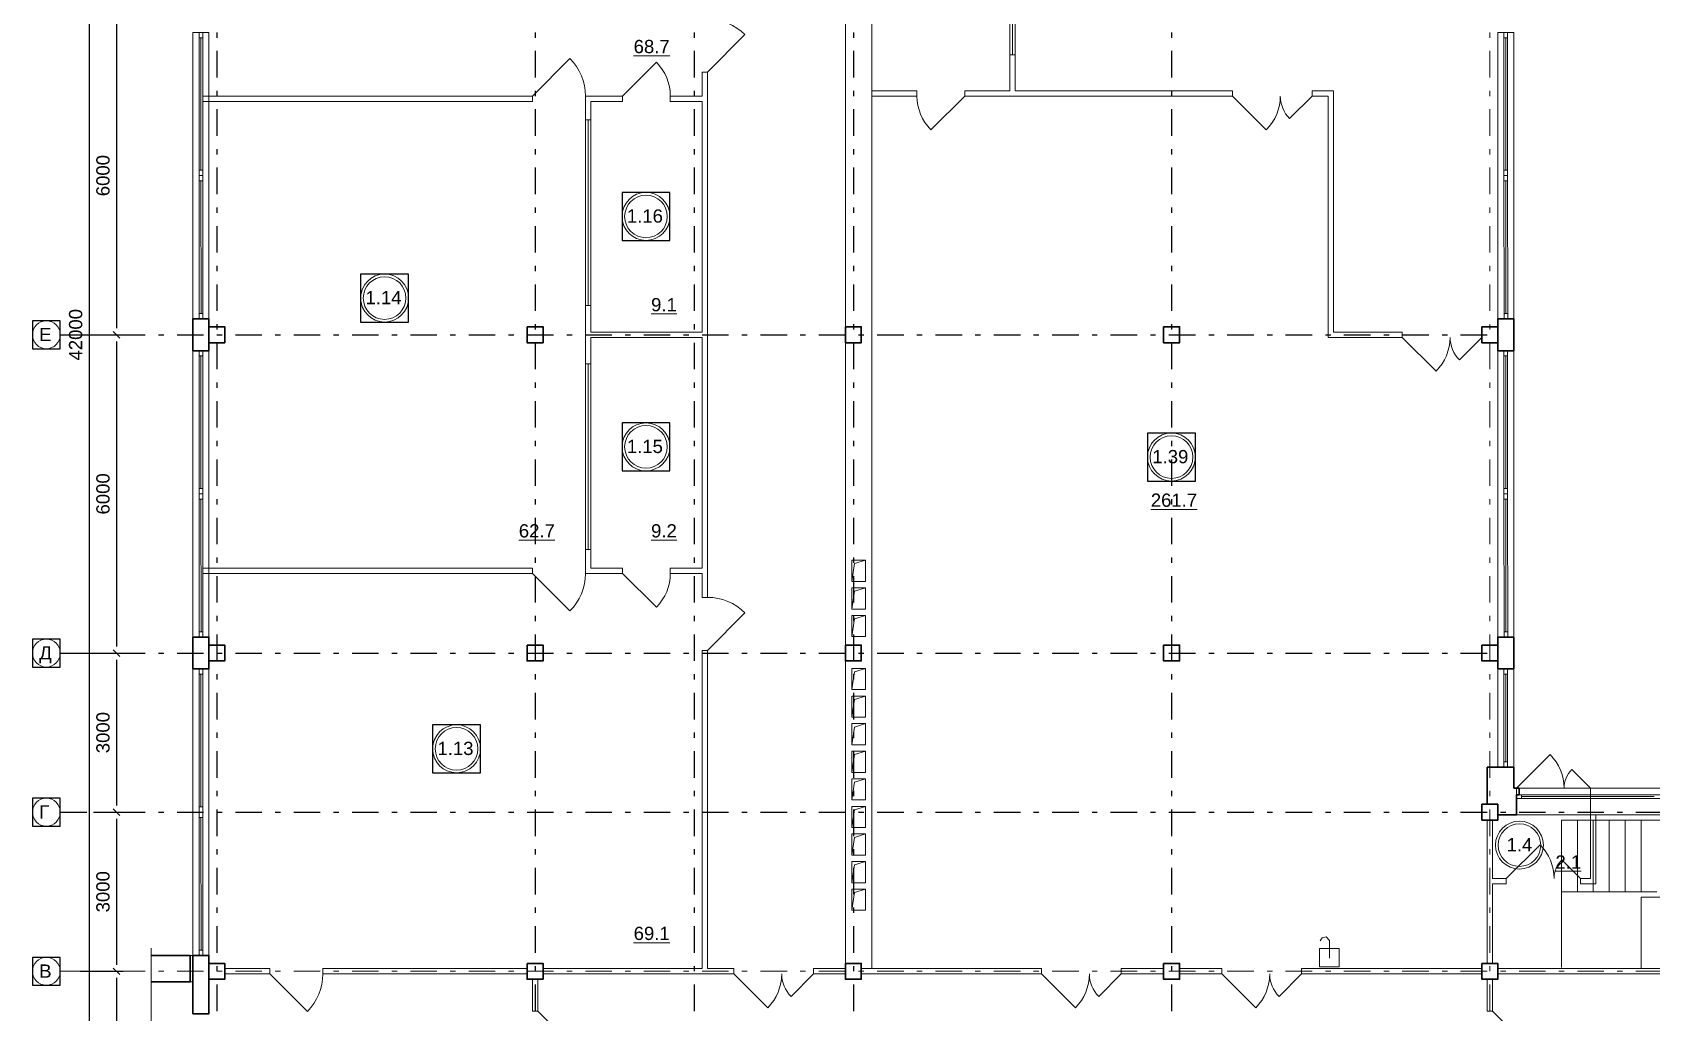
# Model space of a CAD drawing. Header units: metres. Extents: x 0 to 83.6, y 0.2 to 58.2.
# Drawn here: x 5.76 to 36.29, y 21.93 to 40.41 of the extents above; entities that cross this region are included whole.
import ezdxf
from ezdxf.enums import TextEntityAlignment as Align

# ---------------------------------------------------------------- set-up
doc = ezdxf.new("R2010")
doc.units = ezdxf.units.M
doc.header["$MEASUREMENT"] = 0
doc.linetypes.add('( Dashdot )', pattern=[1.001, 0.5, -0.25, 0.001, -0.25])
doc.linetypes.add('DGN Style 3', pattern=[9.681301, 6.915215, -2.766086])
doc.layers.get('DEFPOINTS').update_dxf_attribs({"lineweight": 0})
doc.layers.add('YOLO_TABLE', color=1, linetype='Continuous')
doc.styles.add('Standard_0', font='arial.ttf')
doc.styles.add('Style-Arial', font='arial.ttf')
doc.dimstyles.get("Standard").update_dxf_attribs({"dimtxt": 0.00018, "dimasz": 0.00018, "dimexe": 0.0002, "dimexo": 0.0625, "dimgap": 9e-05, "dimtad": 0, "dimtih": 1, "dimtoh": 1, "dimdec": 4, "dimlfac": 1000, "dimzin": 0, "dimdsep": 46, "dimtxsty": 'Standard_0', "dimcen": 9e-05, "dimadec": 0, "dimazin": 0, "dimtfac": 1, "dimtdec": 4, "dimtofl": 0, "dimtmove": 0, "dimatfit": 0, "dimfxl": 0.01, "dimfxlon": 1, "dimtolj": 1, "dimtzin": 0, "dimarcsym": 0})

# ---------------------------------------------------------------- blocks, each defined once
blk = doc.blocks.new('_Oblique-1')
at = {"color": 0, "linetype": 'ByBlock', "lineweight": -2}
blk.add_line((0.5, 0.5), (-0.5, -0.5), dxfattribs=at)
blk = doc.blocks.new('*D12')
at = {"color": 0, "linetype": 'Continuous', "lineweight": -2, "transparency": 16777216}
for p, q in [((6.41, 55.711), (6.953, 55.711)), ((6.828, 55.586), (6.828, 13.836)), ((6.41, 13.711), (6.953, 13.711))]:
    blk.add_line(p, q, dxfattribs=at)
at = {"layer": 'DEFPOINTS', "color": 0, "linetype": 'Continuous', "transparency": 16777216}
for p in [(6.285, 55.711), (6.285, 13.711), (6.828, 13.711)]:
    blk.add_point(p, dxfattribs=at)
at = {"color": 0, "linetype": 'Continuous', "lineweight": -2, "transparency": 16777216, "xscale": 0.125, "yscale": 0.125, "zscale": 0.125}
for p, rotation in [((6.828, 55.711), 90), ((6.828, 13.711), 270)]:
    blk.add_blockref('_Oblique-1', p, dxfattribs=dict(at, rotation=rotation))
at = {"color": 0, "linetype": 'Continuous', "lineweight": 0, "transparency": 16777216, "insert": (6.575, 34.711), "char_height": 0.25, "attachment_point": 5, "rotation": 90, "style": 'Style-Arial'}
blk.add_mtext('\\A1;42000', dxfattribs=at)
blk = doc.blocks.new('*D157')
at = {"color": 0, "linetype": 'Continuous', "lineweight": -2, "transparency": 16777216}
for p, q in [((6.41, 40.711), (7.468, 40.711)), ((7.343, 40.586), (7.343, 34.836)), ((6.41, 34.711), (7.468, 34.711))]:
    blk.add_line(p, q, dxfattribs=at)
at = {"layer": 'DEFPOINTS', "color": 0, "linetype": 'Continuous', "transparency": 16777216}
for p in [(6.285, 40.711), (6.285, 34.711), (7.343, 34.711)]:
    blk.add_point(p, dxfattribs=at)
at = {"color": 0, "linetype": 'Continuous', "lineweight": -2, "transparency": 16777216, "xscale": 0.125, "yscale": 0.125, "zscale": 0.125}
for p, rotation in [((7.343, 40.711), 90), ((7.343, 34.711), 270)]:
    blk.add_blockref('_Oblique-1', p, dxfattribs=dict(at, rotation=rotation))
at = {"color": 0, "linetype": 'Continuous', "lineweight": 0, "transparency": 16777216, "insert": (7.09, 37.711), "char_height": 0.25, "attachment_point": 5, "rotation": 90, "style": 'Style-Arial'}
blk.add_mtext('\\A1;6000', dxfattribs=at)
blk = doc.blocks.new('*D158')
at = {"color": 0, "linetype": 'Continuous', "lineweight": -2, "transparency": 16777216}
for p, q in [((6.41, 34.711), (7.468, 34.711)), ((7.343, 34.586), (7.343, 28.836)), ((6.41, 28.711), (7.468, 28.711))]:
    blk.add_line(p, q, dxfattribs=at)
at = {"layer": 'DEFPOINTS', "color": 0, "linetype": 'Continuous', "transparency": 16777216}
for p in [(6.285, 34.711), (6.285, 28.711), (7.343, 28.711)]:
    blk.add_point(p, dxfattribs=at)
at = {"color": 0, "linetype": 'Continuous', "lineweight": -2, "transparency": 16777216, "xscale": 0.125, "yscale": 0.125, "zscale": 0.125}
for p, rotation in [((7.343, 34.711), 90), ((7.343, 28.711), 270)]:
    blk.add_blockref('_Oblique-1', p, dxfattribs=dict(at, rotation=rotation))
at = {"color": 0, "linetype": 'Continuous', "lineweight": 0, "transparency": 16777216, "insert": (7.09, 31.711), "char_height": 0.25, "attachment_point": 5, "rotation": 90, "style": 'Style-Arial'}
blk.add_mtext('\\A1;6000', dxfattribs=at)
blk = doc.blocks.new('*D159')
at = {"color": 0, "linetype": 'Continuous', "lineweight": -2, "transparency": 16777216}
for p, q in [((6.41, 28.711), (7.468, 28.711)), ((7.343, 28.586), (7.343, 25.836)), ((6.91, 25.711), (7.468, 25.711))]:
    blk.add_line(p, q, dxfattribs=at)
at = {"layer": 'DEFPOINTS', "color": 0, "linetype": 'Continuous', "transparency": 16777216}
for p in [(6.285, 28.711), (6.785, 25.711), (7.343, 25.711)]:
    blk.add_point(p, dxfattribs=at)
at = {"color": 0, "linetype": 'Continuous', "lineweight": -2, "transparency": 16777216, "xscale": 0.125, "yscale": 0.125, "zscale": 0.125}
for p, rotation in [((7.343, 28.711), 90), ((7.343, 25.711), 270)]:
    blk.add_blockref('_Oblique-1', p, dxfattribs=dict(at, rotation=rotation))
at = {"color": 0, "linetype": 'Continuous', "lineweight": 0, "transparency": 16777216, "insert": (7.09, 27.211), "char_height": 0.25, "attachment_point": 5, "rotation": 90, "style": 'Style-Arial'}
blk.add_mtext('\\A1;3000', dxfattribs=at)
blk = doc.blocks.new('*D160')
at = {"color": 0, "linetype": 'Continuous', "lineweight": -2, "transparency": 16777216}
for p, q in [((6.91, 25.711), (7.468, 25.711)), ((7.343, 25.586), (7.343, 22.836)), ((6.66, 22.711), (7.468, 22.711))]:
    blk.add_line(p, q, dxfattribs=at)
at = {"layer": 'DEFPOINTS', "color": 0, "linetype": 'Continuous', "transparency": 16777216}
for p in [(6.785, 25.711), (6.535, 22.711), (7.343, 22.711)]:
    blk.add_point(p, dxfattribs=at)
at = {"color": 0, "linetype": 'Continuous', "lineweight": -2, "transparency": 16777216, "xscale": 0.125, "yscale": 0.125, "zscale": 0.125}
for p, rotation in [((7.343, 25.711), 90), ((7.343, 22.711), 270)]:
    blk.add_blockref('_Oblique-1', p, dxfattribs=dict(at, rotation=rotation))
at = {"color": 0, "linetype": 'Continuous', "lineweight": 0, "transparency": 16777216, "insert": (7.09, 24.211), "char_height": 0.25, "attachment_point": 5, "rotation": 90, "style": 'Style-Arial'}
blk.add_mtext('\\A1;3000', dxfattribs=at)
blk = doc.blocks.new('*D170')
at = {"color": 0, "linetype": 'Continuous', "lineweight": -2, "transparency": 16777216}
for p, q in [((6.66, 22.711), (7.468, 22.711)), ((7.343, 22.586), (7.343, 19.836)), ((6.41, 19.711), (7.468, 19.711))]:
    blk.add_line(p, q, dxfattribs=at)
at = {"layer": 'DEFPOINTS', "color": 0, "linetype": 'Continuous', "transparency": 16777216}
for p in [(6.535, 22.711), (6.285, 19.711), (7.343, 19.711)]:
    blk.add_point(p, dxfattribs=at)
at = {"color": 0, "linetype": 'Continuous', "lineweight": -2, "transparency": 16777216, "xscale": 0.125, "yscale": 0.125, "zscale": 0.125}
for p, rotation in [((7.343, 22.711), 90), ((7.343, 19.711), 270)]:
    blk.add_blockref('_Oblique-1', p, dxfattribs=dict(at, rotation=rotation))
at = {"color": 0, "linetype": 'Continuous', "lineweight": 0, "transparency": 16777216, "insert": (7.09, 21.211), "char_height": 0.25, "attachment_point": 5, "rotation": 90, "style": 'Style-Arial'}
blk.add_mtext('\\A1;3000', dxfattribs=at)

msp = doc.modelspace()

# ---------------------------------------------------------------- linework, layer by layer
at = {"color": 1, "linetype": '( Dashdot )'}
for p, q in [((9.23685933, 57.661085), (9.23685933, 9.13767004)), ((15.23685933, 57.661085), (15.23685933, 9.13767004)), ((18.23685933, 57.661085), (18.23685933, 9.13767004)), ((21.23685933, 57.661085), (21.23685933, 9.13767004)), ((27.23685933, 57.661085), (27.23685933, 9.13767004)), ((6.28527141, 34.711085), (33.23685933, 34.711085)), ((6.28527141, 28.711085), (33.23685933, 28.711085)), ((6.28527141, 25.711085), (78.18527141, 25.711085))]:
    msp.add_line(p, q, dxfattribs=at)
at = {"color": 1, "linetype": '( Dashdot )', "lineweight": 0}
for p, q in [((33.23685933, 57.661085), (33.23685933, 9.13767004)), ((6.28527141, 22.711085), (78.18527141, 22.711085))]:
    msp.add_line(p, q, dxfattribs=at)
at = {"color": 7, "linetype": 'Continuous', "lineweight": 13}
for p, q in [((21.08527141, 46.561085), (21.08527141, 37.461085)), ((21.58527141, 46.561085), (21.58527141, 37.461085)), ((24.18527141, 39.986085), (24.18527141, 39.311085)), ((24.28527141, 39.986085), (24.28527141, 39.311085)), ((18.38527141, 39.661085), (18.48527141, 39.661085)), ((18.38527141, 39.661085), (18.38527141, 39.211085)), ((18.48527141, 39.661085), (18.48527141, 29.761085)), ((15.18527141, 39.211085), (15.18527141, 39.111085)), ((16.18527141, 39.211085), (16.18527141, 39.111085)), ((16.18527141, 39.111085), (16.18527141, 38.761085)), ((16.28527141, 39.111085), (16.28527141, 38.761085)), ((16.88527141, 39.211085), (16.88527141, 39.111085)), ((17.78527141, 39.211085), (17.78527141, 39.111085)), ((18.38527141, 39.111085), (18.38527141, 34.761085)), ((22.43527141, 39.311085), (21.58527141, 39.311085)), ((22.43527141, 39.211085), (21.58527141, 39.211085)), ((22.43527141, 39.211085), (22.43527141, 39.311085)), ((23.33527141, 39.211085), (22.69887531, 38.5746889)), ((24.18527141, 39.311085), (23.33527141, 39.311085)), ((23.33527141, 39.211085), (23.33527141, 39.311085)), ((28.38527141, 39.211085), (23.33527141, 39.211085)), ((28.38527141, 39.311085), (24.28527141, 39.311085)), ((28.38527141, 39.311085), (28.38527141, 39.211085)), ((28.38527141, 39.211085), (29.02166751, 38.5746889)), ((29.88527141, 39.211085), (29.46100734, 38.78682093)), ((30.28527141, 39.311085), (29.88527141, 39.311085)), ((29.88527141, 39.311085), (29.88527141, 39.211085)), ((30.18527141, 39.211085), (29.88527141, 39.211085)), ((16.18527141, 38.761085), (16.28527141, 38.761085)), ((21.08527141, 37.461085), (21.08527141, 22.561085)), ((21.58527141, 37.461085), (21.58527141, 22.761085)), ((16.18527141, 35.261085), (16.18527141, 34.161085)), ((16.28527141, 35.261085), (16.28527141, 34.761085)), ((16.28527141, 34.761085), (18.38527141, 34.761085)), ((16.28527141, 34.661085), (18.38527141, 34.661085)), ((16.28527141, 34.661085), (16.28527141, 34.161085)), ((18.38527141, 34.661085), (18.38527141, 30.311085)), ((31.58527141, 34.761085), (31.58527141, 34.661085)), ((31.58527141, 34.661085), (32.22166751, 34.0246889)), ((33.08527141, 34.661085), (32.66100734, 34.23682093)), ((16.18527141, 30.661085), (16.28527141, 30.661085)), ((16.18527141, 30.661085), (16.18527141, 30.211085)), ((16.28527141, 30.661085), (16.28527141, 30.311085)), ((15.18527141, 30.311085), (15.18527141, 30.211085)), ((16.88527141, 30.311085), (16.88527141, 30.211085)), ((17.78527141, 30.311085), (17.78527141, 30.211085)), ((21.20527141, 30.461085), (21.46527141, 30.461085)), ((21.20527141, 30.461085), (21.20527141, 30.061085)), ((21.46527141, 30.461085), (21.46527141, 30.061085)), ((18.38527141, 30.211085), (18.38527141, 29.761085)), ((21.20527141, 30.061085), (21.46527141, 30.061085)), ((21.20527141, 29.941085), (21.46527141, 29.941085)), ((21.20527141, 29.941085), (21.20527141, 29.541085)), ((21.46527141, 29.941085), (21.46527141, 29.541085)), ((18.38527141, 29.761085), (18.48527141, 29.761085)), ((21.20527141, 29.541085), (21.46527141, 29.541085)), ((21.20527141, 29.421085), (21.46527141, 29.421085)), ((21.20527141, 29.421085), (21.20527141, 29.021085)), ((21.46527141, 29.421085), (21.46527141, 29.021085)), ((21.20527141, 29.021085), (21.46527141, 29.021085)), ((18.38527141, 28.761085), (18.48527141, 28.761085)), ((18.38527141, 28.761085), (18.38527141, 22.761085)), ((18.48527141, 28.761085), (18.48527141, 22.761085)), ((21.20527141, 28.421085), (21.46527141, 28.421085)), ((21.20527141, 28.421085), (21.20527141, 28.021085)), ((21.46527141, 28.421085), (21.46527141, 28.021085)), ((21.20527141, 28.021085), (21.46527141, 28.021085)), ((21.20527141, 27.901085), (21.46527141, 27.901085)), ((21.20527141, 27.901085), (21.20527141, 27.501085)), ((21.46527141, 27.901085), (21.46527141, 27.501085)), ((21.20527141, 27.501085), (21.46527141, 27.501085)), ((21.20527141, 27.381085), (21.46527141, 27.381085)), ((21.20527141, 27.381085), (21.20527141, 26.981085)), ((21.46527141, 27.381085), (21.46527141, 26.981085)), ((21.20527141, 26.981085), (21.46527141, 26.981085)), ((21.20527141, 26.861085), (21.46527141, 26.861085)), ((21.20527141, 26.861085), (21.20527141, 26.461085)), ((21.46527141, 26.861085), (21.46527141, 26.461085)), ((21.20527141, 26.461085), (21.46527141, 26.461085)), ((21.20527141, 26.341085), (21.46527141, 26.341085)), ((21.20527141, 26.341085), (21.20527141, 25.941085)), ((21.46527141, 26.341085), (21.46527141, 25.941085)), ((21.20527141, 25.941085), (21.46527141, 25.941085)), ((21.20527141, 25.821085), (21.46527141, 25.821085)), ((21.20527141, 25.821085), (21.20527141, 25.421085)), ((21.46527141, 25.821085), (21.46527141, 25.421085)), ((35.13527141, 25.661085), (35.13527141, 24.461085)), ((35.23527141, 25.661085), (35.23527141, 24.361085)), ((21.20527141, 25.421085), (21.46527141, 25.421085)), ((21.20527141, 25.301085), (21.46527141, 25.301085)), ((21.20527141, 25.301085), (21.20527141, 24.901085)), ((21.46527141, 25.301085), (21.46527141, 24.901085)), ((21.20527141, 24.901085), (21.46527141, 24.901085)), ((21.20527141, 24.781085), (21.46527141, 24.781085)), ((21.20527141, 24.781085), (21.20527141, 24.381085)), ((21.46527141, 24.781085), (21.46527141, 24.381085)), ((33.54527141, 24.461085), (33.28527141, 24.461085)), ((35.13527141, 24.461085), (34.94527141, 24.461085)), ((21.20527141, 24.381085), (21.46527141, 24.381085)), ((21.20527141, 24.261085), (21.46527141, 24.261085)), ((21.20527141, 24.261085), (21.20527141, 23.861085)), ((21.46527141, 24.261085), (21.46527141, 23.861085)), ((33.54527141, 24.361085), (33.28527141, 24.361085)), ((35.23527141, 24.361085), (34.94527141, 24.361085)), ((21.20527141, 23.861085), (21.46527141, 23.861085)), ((36.08527141, 22.761085), (36.08527141, 24.111085)), ((18.98527141, 22.761085), (18.98527141, 22.661085)), ((18.98527141, 22.661085), (19.62166751, 22.0246889)), ((20.48527141, 22.661085), (20.06100734, 22.23682093)), ((20.48527141, 22.761085), (20.48527141, 22.661085)), ((24.78527141, 22.761085), (24.78527141, 22.661085)), ((24.78527141, 22.661085), (25.42166751, 22.0246889)), ((26.28527141, 22.661085), (25.86100734, 22.23682093)), ((26.28527141, 22.761085), (26.28527141, 22.661085)), ((28.18527141, 22.761085), (28.18527141, 22.661085)), ((28.18527141, 22.661085), (28.82166751, 22.0246889)), ((29.68527141, 22.661085), (29.26100734, 22.23682093)), ((29.68527141, 22.761085), (29.68527141, 22.661085)), ((15.28527141, 21.961085), (15.18527141, 21.961085)), ((15.28527141, 21.961085), (15.70953548, 21.53682093)), ((33.28527141, 21.961085), (33.18527141, 21.961085))]:
    msp.add_line(p, q, dxfattribs=at)
at = {"color": 7, "lineweight": 0}
for p, q in [((24.23527141, 44.186085), (24.23527141, 39.986085)), ((16.23527141, 38.761085), (16.23527141, 35.261085)), ((16.23527141, 34.161085), (16.23527141, 30.661085))]:
    msp.add_line(p, q, dxfattribs=at)
at = {"color": 7, "linetype": 'Continuous', "lineweight": 0}
for p, q in [((8.93527141, 40.311085), (8.93527141, 37.811085)), ((33.53527141, 40.311085), (33.53527141, 37.811085)), ((8.93527141, 37.611085), (8.93746592, 35.11111572)), ((33.53527141, 37.611085), (33.53746592, 35.11111572)), ((8.93527141, 34.311085), (8.93527141, 31.811085)), ((33.53527141, 34.311085), (33.53527141, 31.811085)), ((8.93527141, 31.611085), (8.93746592, 29.11111572)), ((33.53527141, 31.611085), (33.53746592, 29.11111572)), ((8.93527141, 28.311085), (8.93527141, 25.811085)), ((33.53527141, 26.661085), (33.53527141, 28.311085)), ((38.98527141, 26.161085), (33.78527141, 26.161085)), ((33.83527141, 26.006085), (36.33527141, 26.006085)), ((39.03527141, 25.661085), (33.73527141, 25.661085)), ((8.93527141, 25.611085), (8.93746592, 23.11111572)), ((36.08527141, 24.886085), (36.08527141, 25.561085))]:
    msp.add_line(p, q, dxfattribs=at)
at = {"color": 7, "lineweight": 13}
for p, q in [((18.48527141, 39.661085), (19.19237819, 40.36819178)), ((24.18527141, 39.986085), (24.28527141, 39.986085)), ((16.18527141, 35.261085), (16.28527141, 35.261085)), ((16.18527141, 34.161085), (16.28527141, 34.161085)), ((15.18527141, 30.211085), (15.89237819, 29.50397822)), ((16.88527141, 30.211085), (17.52166751, 29.5746889)), ((18.48527141, 28.761085), (19.19237819, 29.46819178)), ((33.73527141, 26.161085), (34.37166751, 26.7974811)), ((35.13527141, 26.161085), (34.78171802, 26.51463839)), ((33.54527141, 24.461085), (34.18166751, 25.0974811)), ((34.94527141, 24.461085), (34.59171802, 24.81463839)), ((10.23527141, 22.661085), (10.94237819, 21.95397822))]:
    msp.add_line(p, q, dxfattribs=at)
at = {"color": 7, "lineweight": 13, "extrusion": (0, 0, -1)}
for p, q in [((15.18527141, 39.211085), (15.89237819, 39.91819178)), ((16.88527141, 39.211085), (17.52166751, 39.8474811))]:
    msp.add_line(p, q, dxfattribs=at)
at = {"color": 7, "linetype": 'Continuous', "lineweight": 30}
for p, q in [((33.68527141, 26.561085), (33.18527141, 26.561085)), ((33.18527141, 26.561085), (33.18527141, 25.861085)), ((33.68527141, 26.561085), (33.68527141, 26.161085)), ((33.78527141, 26.161085), (33.68527141, 26.161085)), ((33.73527141, 26.041085), (33.73527141, 25.661085)), ((33.78527141, 26.041085), (33.73527141, 26.041085)), ((33.78527141, 26.041085), (33.78527141, 26.161085)), ((33.73527141, 25.661085), (33.38527141, 25.661085)), ((8.73527141, 23.011085), (7.99930634, 23.011085)), ((8.73527141, 22.511085), (8.73527141, 23.011085)), ((8.73527141, 22.511085), (7.99930634, 22.511085))]:
    msp.add_line(p, q, dxfattribs=at)
at = {"color": 7, "linetype": 'DGN Style 3', "lineweight": 0}
for p, q in [((33.73527141, 25.661085), (33.73527141, 26.161085)), ((35.13527141, 25.661085), (35.13527141, 26.161085)), ((34.58527141, 22.781085), (34.58527141, 25.561085)), ((35.78527141, 25.561085), (34.58527141, 25.561085)), ((34.88527141, 24.211085), (34.88527141, 25.561085)), ((35.18527141, 24.211085), (35.18527141, 25.561085)), ((35.48527141, 24.211085), (35.48527141, 25.561085)), ((35.78527141, 24.211085), (35.78527141, 25.561085)), ((36.08527141, 24.886085), (36.08527141, 24.211085)), ((36.38527141, 24.211085), (34.58527141, 24.211085))]:
    msp.add_line(p, q, dxfattribs=at)
at = {"color": 7, "linetype": 'Continuous', "lineweight": 13, "extrusion": (0, 0, -1)}
msp.add_line((33.28527141, 21.961085), (33.92166751, 21.3246889), dxfattribs=at)
at = {"color": 7, "lineweight": 0, "flags": 128}
for points in [[(24.18527141, 44.186085), (24.28527141, 44.186085), (24.28527141, 39.986085), (24.18527141, 39.986085), (24.18527141, 44.186085)], [(16.18527141, 35.261085), (16.28527141, 35.261085), (16.28527141, 38.761085), (16.18527141, 38.761085), (16.18527141, 35.261085)], [(16.18527141, 30.661085), (16.18527141, 34.161085), (16.28527141, 34.161085), (16.28527141, 30.661085), (16.18527141, 30.661085)]]:
    msp.add_lwpolyline(points, close=True, dxfattribs=at)
at = {"color": 7, "linetype": 'Continuous', "lineweight": 0, "flags": 128}
for points in [[(8.78527141, 35.011085), (8.78527141, 40.411085), (9.08527141, 40.411085), (9.08527141, 35.011085), (8.78527141, 35.011085)], [(8.90027141, 37.811085), (8.90027141, 40.311085), (8.97027141, 40.311085), (8.97027141, 37.811085), (8.90027141, 37.811085)], [(33.38527141, 35.011085), (33.38527141, 40.411085), (33.68527141, 40.411085), (33.68527141, 35.011085), (33.38527141, 35.011085)], [(33.50027141, 37.811085), (33.50027141, 40.311085), (33.57027141, 40.311085), (33.57027141, 37.811085), (33.50027141, 37.811085)], [(8.90246595, 35.111085), (8.90027141, 37.611085), (8.97027136, 37.61114645), (8.9724659, 35.11114645), (8.90246595, 35.111085)], [(33.50246595, 35.111085), (33.50027141, 37.611085), (33.57027136, 37.61114645), (33.5724659, 35.11114645), (33.50246595, 35.111085)], [(8.78527141, 29.011085), (8.78527141, 34.411085), (9.08527141, 34.411085), (9.08527141, 29.011085), (8.78527141, 29.011085)], [(8.90027141, 31.811085), (8.90027141, 34.311085), (8.97027141, 34.311085), (8.97027141, 31.811085), (8.90027141, 31.811085)], [(33.38527141, 29.011085), (33.38527141, 34.411085), (33.68527141, 34.411085), (33.68527141, 29.011085), (33.38527141, 29.011085)], [(33.50027141, 31.811085), (33.50027141, 34.311085), (33.57027141, 34.311085), (33.57027141, 31.811085), (33.50027141, 31.811085)], [(8.90246595, 29.111085), (8.90027141, 31.611085), (8.97027136, 31.61114645), (8.9724659, 29.11114645), (8.90246595, 29.111085)], [(33.50246595, 29.111085), (33.50027141, 31.611085), (33.57027136, 31.61114645), (33.5724659, 29.11114645), (33.50246595, 29.111085)], [(8.78527141, 23.011085), (8.78527141, 28.411085), (9.08527141, 28.411085), (9.08527141, 23.011085), (8.78527141, 23.011085)], [(33.68527141, 28.411085), (33.68527141, 26.561085), (33.38527141, 26.561085), (33.38527141, 28.411085), (33.68527141, 28.411085)], [(8.90027141, 25.811085), (8.90027141, 28.311085), (8.97027141, 28.311085), (8.97027141, 25.811085), (8.90027141, 25.811085)], [(33.50027141, 28.311085), (33.57027141, 28.311085), (33.57027141, 26.661085), (33.50027141, 26.661085), (33.50027141, 28.311085)], [(39.03527141, 26.041085), (39.03527141, 25.971085), (33.83527141, 25.971085), (33.83527141, 26.041085), (39.03527141, 26.041085)], [(8.90246595, 23.111085), (8.90027141, 25.611085), (8.97027136, 25.61114645), (8.9724659, 23.11114645), (8.90246595, 23.111085)]]:
    msp.add_lwpolyline(points, close=True, dxfattribs=at)
at = {"color": 7, "linetype": 'Continuous', "lineweight": 13, "flags": 128}
for points in [[(8.90027141, 40.311085), (8.90027141, 40.411085), (8.97027141, 40.411085), (8.97027141, 40.311085), (8.90027141, 40.311085)], [(33.50027141, 40.311085), (33.50027141, 40.411085), (33.57027141, 40.411085), (33.57027141, 40.311085), (33.50027141, 40.311085)], [(8.90027141, 37.711085), (8.90027141, 37.811085), (8.97027141, 37.811085), (8.97027141, 37.711085), (8.90027141, 37.711085)], [(8.90027141, 37.611085), (8.90027141, 37.711085), (8.97027141, 37.711085), (8.97027141, 37.611085), (8.90027141, 37.611085)], [(33.50027141, 37.711085), (33.50027141, 37.811085), (33.57027141, 37.811085), (33.57027141, 37.711085), (33.50027141, 37.711085)], [(33.50027141, 37.611085), (33.50027141, 37.711085), (33.57027141, 37.711085), (33.57027141, 37.611085), (33.50027141, 37.611085)], [(8.90246595, 35.011085), (8.90246595, 35.111085), (8.97246595, 35.111085), (8.97246595, 35.011085), (8.90246595, 35.011085)], [(33.50246595, 35.011085), (33.50246595, 35.111085), (33.57246595, 35.111085), (33.57246595, 35.011085), (33.50246595, 35.011085)], [(8.90027141, 34.311085), (8.90027141, 34.411085), (8.97027141, 34.411085), (8.97027141, 34.311085), (8.90027141, 34.311085)], [(33.50027141, 34.311085), (33.50027141, 34.411085), (33.57027141, 34.411085), (33.57027141, 34.311085), (33.50027141, 34.311085)], [(8.90027141, 31.711085), (8.90027141, 31.811085), (8.97027141, 31.811085), (8.97027141, 31.711085), (8.90027141, 31.711085)], [(33.50027141, 31.711085), (33.50027141, 31.811085), (33.57027141, 31.811085), (33.57027141, 31.711085), (33.50027141, 31.711085)], [(8.90027141, 31.611085), (8.90027141, 31.711085), (8.97027141, 31.711085), (8.97027141, 31.611085), (8.90027141, 31.611085)], [(33.50027141, 31.611085), (33.50027141, 31.711085), (33.57027141, 31.711085), (33.57027141, 31.611085), (33.50027141, 31.611085)], [(8.90246595, 29.011085), (8.90246595, 29.111085), (8.97246595, 29.111085), (8.97246595, 29.011085), (8.90246595, 29.011085)], [(33.50246595, 29.011085), (33.50246595, 29.111085), (33.57246595, 29.111085), (33.57246595, 29.011085), (33.50246595, 29.011085)], [(8.90027141, 28.311085), (8.90027141, 28.411085), (8.97027141, 28.411085), (8.97027141, 28.311085), (8.90027141, 28.311085)], [(33.57027141, 28.411085), (33.57027141, 28.311085), (33.50027141, 28.311085), (33.50027141, 28.411085), (33.57027141, 28.411085)], [(33.57027141, 26.661085), (33.57027141, 26.561085), (33.50027141, 26.561085), (33.50027141, 26.661085), (33.57027141, 26.661085)], [(33.83527141, 25.971085), (33.73527141, 25.971085), (33.73527141, 26.041085), (33.83527141, 26.041085), (33.83527141, 25.971085)], [(8.90027141, 25.711085), (8.90027141, 25.811085), (8.97027141, 25.811085), (8.97027141, 25.711085), (8.90027141, 25.711085)], [(8.90027141, 25.611085), (8.90027141, 25.711085), (8.97027141, 25.711085), (8.97027141, 25.611085), (8.90027141, 25.611085)], [(8.73527141, 23.011085), (8.78527141, 23.011085), (8.78527141, 22.511085), (8.73527141, 22.511085), (8.73527141, 23.011085)], [(8.90246595, 23.011085), (8.90246595, 23.111085), (8.97246595, 23.111085), (8.97246595, 23.011085), (8.90246595, 23.011085)], [(9.38527141, 22.661085), (10.23527141, 22.661085), (10.23527141, 22.761085), (9.38527141, 22.761085), (9.38527141, 22.661085)], [(15.08527141, 22.661085), (11.23527141, 22.661085), (11.23527141, 22.761085), (15.08527141, 22.761085), (15.08527141, 22.661085)], [(21.08527141, 22.661085), (20.48527141, 22.661085), (20.48527141, 22.761085), (21.08527141, 22.761085), (21.08527141, 22.661085)], [(21.38527141, 22.661085), (24.78527141, 22.661085), (24.78527141, 22.761085), (21.38527141, 22.761085), (21.38527141, 22.661085)], [(26.28527141, 22.761085), (26.28527141, 22.661085), (27.08527141, 22.661085), (27.08527141, 22.761085), (26.28527141, 22.761085)], [(28.18527141, 22.761085), (28.18527141, 22.661085), (27.38527141, 22.661085), (27.38527141, 22.761085), (28.18527141, 22.761085)], [(29.68527141, 22.661085), (33.08527141, 22.661085), (33.08527141, 22.761085), (29.68527141, 22.761085), (29.68527141, 22.661085)]]:
    msp.add_lwpolyline(points, close=True, dxfattribs=at)
for points in [[(15.18527141, 39.211085), (8.97136863, 39.211085), (8.97136863, 39.111085), (15.18527141, 39.111085)], [(16.88527141, 39.211085), (16.18527141, 39.211085)], [(16.28527141, 39.111085), (16.88527141, 39.111085)], [(18.38527141, 39.211085), (17.78527141, 39.211085)], [(17.78527141, 39.111085), (18.38527141, 39.111085)], [(30.18527141, 34.661085), (30.18527141, 39.211085)], [(30.28527141, 39.311085), (30.28527141, 34.761085)], [(30.18527141, 34.661085), (31.58527141, 34.661085)], [(31.58527141, 34.761085), (30.28527141, 34.761085)], [(15.18527141, 30.211085), (8.97136863, 30.211085), (8.97136863, 30.311085), (15.18527141, 30.311085)], [(16.28527141, 30.311085), (16.88527141, 30.311085)], [(17.78527141, 30.311085), (18.38527141, 30.311085)], [(21.46527141, 30.461085), (21.25887319, 30.39668433), (21.20527141, 30.061085)], [(16.88527141, 30.211085), (16.18527141, 30.211085)], [(18.38527141, 30.211085), (17.78527141, 30.211085)], [(21.46527141, 29.941085), (21.25887319, 29.87668433), (21.20527141, 29.541085)], [(21.46527141, 29.421085), (21.25887319, 29.35668433), (21.20527141, 29.021085)], [(21.46527141, 28.421085), (21.25887319, 28.35668433), (21.20527141, 28.021085)], [(21.46527141, 27.901085), (21.25887319, 27.83668433), (21.20527141, 27.501085)], [(21.46527141, 27.381085), (21.25887319, 27.31668433), (21.20527141, 26.981085)], [(21.46527141, 26.861085), (21.25887319, 26.79668433), (21.20527141, 26.461085)], [(21.46527141, 26.341085), (21.25887319, 26.27668433), (21.20527141, 25.941085)], [(21.46527141, 25.821085), (21.25887319, 25.75668433), (21.20527141, 25.421085)], [(33.28527141, 24.361085), (33.28527141, 22.861085), (33.18527141, 22.861085), (33.18527141, 25.561085), (33.28527141, 25.561085), (33.28527141, 24.461085)], [(37.58527141, 25.561085), (35.78527141, 25.561085)], [(21.46527141, 25.301085), (21.25887319, 25.23668433), (21.20527141, 24.901085)], [(21.46527141, 24.781085), (21.25887319, 24.71668433), (21.20527141, 24.381085)], [(33.54527141, 24.461085), (33.54527141, 24.361085)], [(34.94527141, 24.461085), (34.94527141, 24.361085)], [(21.46527141, 24.261085), (21.25887319, 24.19668433), (21.20527141, 23.861085)], [(37.58527141, 24.111085), (36.08527141, 24.111085)], [(18.38527141, 22.761085), (15.38527141, 22.761085), (15.38527141, 22.661085), (18.98527141, 22.661085), (18.98527141, 22.761085), (18.48527141, 22.761085)], [(37.68527141, 22.761085), (33.38527141, 22.761085), (33.38527141, 22.661085), (37.68527141, 22.661085)], [(15.28527141, 21.961085), (15.28527141, 22.561085), (15.18527141, 22.561085), (15.18527141, 21.961085)], [(33.28527141, 21.961085), (33.28527141, 22.561085), (33.18527141, 22.561085), (33.18527141, 21.961085)]]:
    msp.add_lwpolyline(points, dxfattribs=at)
at = {"color": 7, "linetype": 'Continuous', "lineweight": 30, "flags": 128}
for points in [[(8.78527141, 34.411085), (8.78527141, 35.011085), (9.08527141, 35.011085), (9.08527141, 34.411085), (8.78527141, 34.411085)], [(9.08527141, 34.861085), (9.08527141, 34.561085), (9.38527141, 34.561085), (9.38527141, 34.861085), (9.08527141, 34.861085)], [(15.08527141, 34.861085), (15.08527141, 34.561085), (15.38527141, 34.561085), (15.38527141, 34.861085), (15.08527141, 34.861085)], [(21.08527141, 34.861085), (21.08527141, 34.561085), (21.38527141, 34.561085), (21.38527141, 34.861085), (21.08527141, 34.861085)], [(27.08527141, 34.861085), (27.08527141, 34.561085), (27.38527141, 34.561085), (27.38527141, 34.861085), (27.08527141, 34.861085)], [(33.08527141, 34.861085), (33.08527141, 34.561085), (33.38527141, 34.561085), (33.38527141, 34.861085), (33.08527141, 34.861085)], [(33.38527141, 34.411085), (33.38527141, 35.011085), (33.68527141, 35.011085), (33.68527141, 34.411085), (33.38527141, 34.411085)], [(8.78527141, 28.411085), (8.78527141, 29.011085), (9.08527141, 29.011085), (9.08527141, 28.411085), (8.78527141, 28.411085)], [(33.38527141, 28.411085), (33.38527141, 29.011085), (33.68527141, 29.011085), (33.68527141, 28.411085), (33.38527141, 28.411085)], [(9.08527141, 28.861085), (9.08527141, 28.561085), (9.38527141, 28.561085), (9.38527141, 28.861085), (9.08527141, 28.861085)], [(15.08527141, 28.861085), (15.08527141, 28.561085), (15.38527141, 28.561085), (15.38527141, 28.861085), (15.08527141, 28.861085)], [(21.08527141, 28.861085), (21.08527141, 28.561085), (21.38527141, 28.561085), (21.38527141, 28.861085), (21.08527141, 28.861085)], [(27.08527141, 28.861085), (27.08527141, 28.561085), (27.38527141, 28.561085), (27.38527141, 28.861085), (27.08527141, 28.861085)], [(33.08527141, 28.861085), (33.08527141, 28.561085), (33.38527141, 28.561085), (33.38527141, 28.861085), (33.08527141, 28.861085)], [(33.08527141, 25.861085), (33.08527141, 25.561085), (33.38527141, 25.561085), (33.38527141, 25.861085), (33.08527141, 25.861085)], [(8.78527141, 21.911085), (8.78527141, 23.011085), (9.08527141, 23.011085), (9.08527141, 21.911085), (8.78527141, 21.911085)], [(9.08527141, 22.861085), (9.08527141, 22.561085), (9.38527141, 22.561085), (9.38527141, 22.861085), (9.08527141, 22.861085)], [(15.08527141, 22.861085), (15.08527141, 22.561085), (15.38527141, 22.561085), (15.38527141, 22.861085), (15.08527141, 22.861085)], [(21.08527141, 22.861085), (21.08527141, 22.561085), (21.38527141, 22.561085), (21.38527141, 22.861085), (21.08527141, 22.861085)], [(27.08527141, 22.861085), (27.08527141, 22.561085), (27.38527141, 22.561085), (27.38527141, 22.861085), (27.08527141, 22.861085)], [(33.08527141, 22.861085), (33.08527141, 22.561085), (33.38527141, 22.561085), (33.38527141, 22.861085), (33.08527141, 22.861085)]]:
    msp.add_lwpolyline(points, close=True, dxfattribs=at)
at = {"color": 252, "lineweight": 13, "flags": 128}
msp.add_lwpolyline([(30.21026329, 22.96173453), (30.21026329, 23.29456332), (30.14816755, 23.35872308), (30.07205018, 23.34268314), (30.03799768, 23.28453835)], dxfattribs=at)
at = {"color": 7, "linetype": 'Continuous', "lineweight": 0, "flags": 128}
msp.add_lwpolyline([(7.99930634, 19.22735256), (7.99930634, 21.09741583), (8.12055987, 21.11914997), (7.87805281, 21.15734676), (7.99930634, 21.1790809), (7.99930634, 23.14470358)], dxfattribs=at)
at = {"color": 252, "lineweight": 13, "flags": 128}
msp.add_lwpolyline([(30.02704329, 22.79347178), (30.39761466, 22.79347178), (30.39761466, 23.13833052), (30.02704329, 23.13833052), (30.02704329, 22.79347178)], close=True, dxfattribs=at)
at = {"color": 7, "linetype": 'Continuous', "lineweight": 13}
for centre, radius in [((17.32662321, 36.94177598), 0.45201344), ((17.32662321, 36.94177598), 0.40201344), ((12.39915779, 35.40330727), 0.45201344), ((12.39915779, 35.40330727), 0.40201344), ((6.02191597, 34.711085), 0.26335544), ((17.32662321, 32.59786431), 0.45201344), ((17.32662321, 32.59786431), 0.40201344), ((27.23290245, 32.4057219), 0.45201344), ((27.23290245, 32.4057219), 0.40201344), ((6.02191597, 28.711085), 0.26335544), ((13.75538486, 26.90568485), 0.45201344), ((13.75538486, 26.90568485), 0.40201344), ((6.02191597, 25.711085), 0.26335544), ((33.79327972, 25.09029314), 0.45201344), ((33.79327972, 25.09029314), 0.40201344), ((6.02191597, 22.711085), 0.26335544)]:
    msp.add_circle(centre, radius, dxfattribs=at)
at = {"color": 7, "lineweight": 0}
for centre, radius, start, end in [((18.48527141, 39.661085), 1, 45, 90), ((15.18527141, 30.211085), 1, 315, 360), ((16.88527141, 30.211085), 0.9, 315, 0), ((18.48527141, 28.761085), 1, 45, 90), ((33.73527141, 26.161085), 0.9, 0, 45), ((35.13527141, 26.161085), 0.5, 135, 180), ((33.54527141, 24.461085), 0.9, 0, 45), ((34.94527141, 24.461085), 0.5, 135, 180), ((10.23527141, 22.661085), 1, 315, 360)]:
    msp.add_arc(centre, radius, start, end, dxfattribs=at)
at = {"color": 7, "lineweight": 0, "extrusion": (0, 0, -1)}
for centre, radius in [((-15.18527141, 39.211085), 1), ((-16.88527141, 39.211085), 0.9)]:
    msp.add_arc(centre, radius, 135, 180, dxfattribs=at)
at = {"color": 7, "linetype": 'Continuous', "lineweight": 0, "extrusion": (0, 0, -1)}
msp.add_arc((-23.33527141, 39.211085), 0.9, 315, 0, dxfattribs=at)
at = {"color": 7, "linetype": 'Continuous', "lineweight": 0}
for centre, radius, start, end in [((28.38527141, 39.211085), 0.9, 315, 0), ((29.88527141, 39.211085), 0.6, 180, 225), ((31.58527141, 34.661085), 0.9, 315, 0), ((33.08527141, 34.661085), 0.6, 180, 225), ((18.98527141, 22.661085), 0.9, 315, 360), ((20.48527141, 22.661085), 0.6, 180, 225), ((24.78527141, 22.661085), 0.9, 315, 360), ((26.28527141, 22.661085), 0.6, 180, 225), ((28.18527141, 22.661085), 0.9, 315, 360), ((29.68527141, 22.661085), 0.6, 180, 225)]:
    msp.add_arc(centre, radius, start, end, dxfattribs=at)
at = {"layer": 'YOLO_TABLE'}
for points in [[(16.87460977, 36.48976254), (17.77863665, 36.48976254), (17.77863665, 37.39378943), (16.87460977, 37.39378943)], [(11.94714434, 34.95129382), (12.85117123, 34.95129382), (12.85117123, 35.85532071), (11.94714434, 35.85532071)], [(5.75856052, 34.44772956), (6.28527141, 34.44772956), (6.28527141, 34.97444045), (5.75856052, 34.97444045)], [(16.87460977, 32.14585087), (17.77863665, 32.14585087), (17.77863665, 33.04987775), (16.87460977, 33.04987775)], [(26.78088901, 31.95370845), (27.68491589, 31.95370845), (27.68491589, 32.85773534), (26.78088901, 32.85773534)], [(5.75856052, 28.44772956), (6.28527141, 28.44772956), (6.28527141, 28.97444045), (5.75856052, 28.97444045)], [(13.30337141, 26.4536714), (14.2073983, 26.4536714), (14.2073983, 27.35769829), (13.30337141, 27.35769829)], [(5.75856052, 25.44772956), (6.28527141, 25.44772956), (6.28527141, 25.97444045), (5.75856052, 25.97444045)], [(5.75856052, 22.44772956), (6.28527141, 22.44772956), (6.28527141, 22.97444045), (5.75856052, 22.97444045)]]:
    msp.add_lwpolyline(points, close=True, dxfattribs=at)

# ---------------------------------------------------------------- texts
at = {"color": 7, "linetype": 'Continuous', "lineweight": 13, "style": 'Style-Arial'}
for s, p in [('%%u68.7%%U', (17.0940773, 40.26915543)), ('1.16', (16.96594484, 37.07452562)), ('1.14', (12.03847941, 35.5360569)), ('%%u9.1%%U', (17.42272472, 35.40287713)), ('1.15', (16.96594484, 32.73061395)), ('1.39', (26.87222408, 32.53847153)), ('%%u261.7%%U', (26.84364165, 31.71752035)), ('%%u62.7%%U', (14.92916704, 31.13948242)), ('%%u9.2%%U', (17.42272472, 31.13948242)), ('1.13', (13.39470648, 27.03843448)), ('1.4', (33.55172492, 25.22304277)), ('%%u2.1%%U', (34.47235309, 24.89667539)), ('%%u69.1%%U', (17.0940773, 23.55110866))]:
    msp.add_text(s, height=0.25, dxfattribs=at).set_placement(p, align=Align.TOP_LEFT)
at = {"color": 7, "linetype": 'Continuous', "lineweight": 30, "style": 'Style-Arial'}
for s, p in [('Е', (5.88782446, 34.84034763)), ('Д', (5.88782446, 28.84034763)), ('Г', (5.88782446, 25.84034763)), ('В', (5.88782446, 22.84034763))]:
    msp.add_text(s, height=0.25, dxfattribs=at).set_placement(p, align=Align.TOP_LEFT)

# ---------------------------------------------------------------- dimensions: what is measured, and where the dimension line sits
at = {"color": 5, "linetype": 'Continuous', "lineweight": 0}
for base, p1, p2, picture, middle in [((6.82752578, 13.711085), (6.28527141, 55.711085), (6.28527141, 13.711085), '*D12', (6.57488254, 34.711085)), ((7.34276625, 34.711085), (6.28527141, 40.711085), (6.28527141, 34.711085), '*D157', (7.09012301, 37.711085)), ((7.34276625, 28.711085), (6.28527141, 34.711085), (6.28527141, 28.711085), '*D158', (7.09012301, 31.711085)), ((7.34276625, 25.711085), (6.28527141, 28.711085), (6.78527141, 25.711085), '*D159', (7.09003774, 27.211085)), ((7.34276625, 22.711085), (6.78527141, 25.711085), (6.53527141, 22.711085), '*D160', (7.09003774, 24.211085)), ((7.34276625, 19.711085), (6.53527141, 22.711085), (6.28527141, 19.711085), '*D170', (7.09003774, 21.211085))]:
    dim = msp.add_linear_dim(base=base, p1=p1, p2=p2, angle=270, dimstyle='Standard', override={"dimtxt": 0.25, "dimasz": 0.125, "dimexe": 0.125, "dimexo": 0.125, "dimgap": 0.125, "dimtad": 1, "dimtih": 0, "dimtoh": 0, "dimzin": 11, "dimtxsty": 'Style-Arial', "dimblk": '_Oblique-1', "dimfxlon": 0, "dimfrac": 2, "dimtzin": 11}, dxfattribs=at)
    dim.commit()
    dim.dimension.update_dxf_attribs({"geometry": picture, "text_midpoint": middle})

doc.saveas('drawing.dxf')
